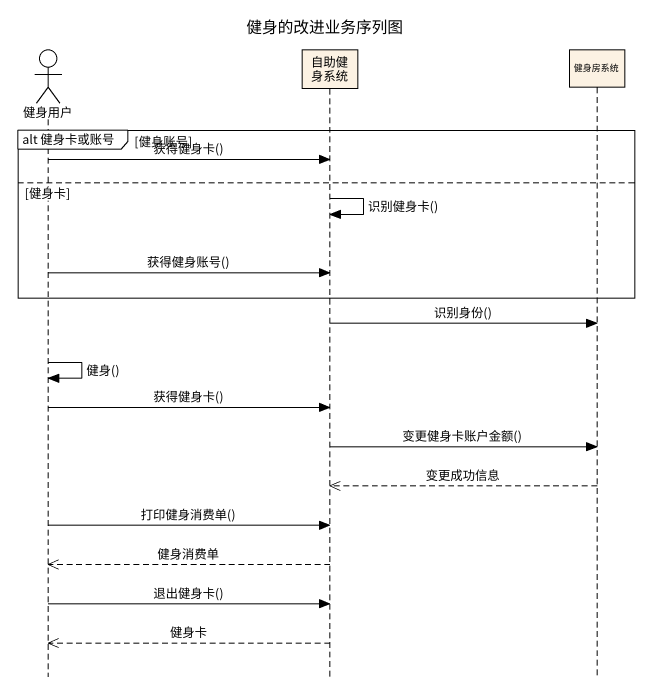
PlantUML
@startuml
title 健身的改进业务序列图
hide footbox
actor 健身用户
participant 自助健身系统
participant 健身房系统

group alt 健身卡或账号 [健身账号]
  健身用户 -> 自助健身系统 : 获得健身卡()
else 健身卡
  自助健身系统 -> 自助健身系统 : 识别健身卡()
  健身用户 -> 自助健身系统 : 获得健身账号()
end
自助健身系统 -> 健身房系统 : 识别身份()
健身用户 -> 健身用户 : 健身()
健身用户 -> 自助健身系统 : 获得健身卡()
自助健身系统 -> 健身房系统 : 变更健身卡账户金额()
健身房系统 -->> 自助健身系统 : 变更成功信息
健身用户 -> 自助健身系统 : 打印健身消费单()
自助健身系统 -->> 健身用户 : 健身消费单
健身用户 -> 自助健身系统 : 退出健身卡()
自助健身系统 -->> 健身用户 : 健身卡
@enduml
